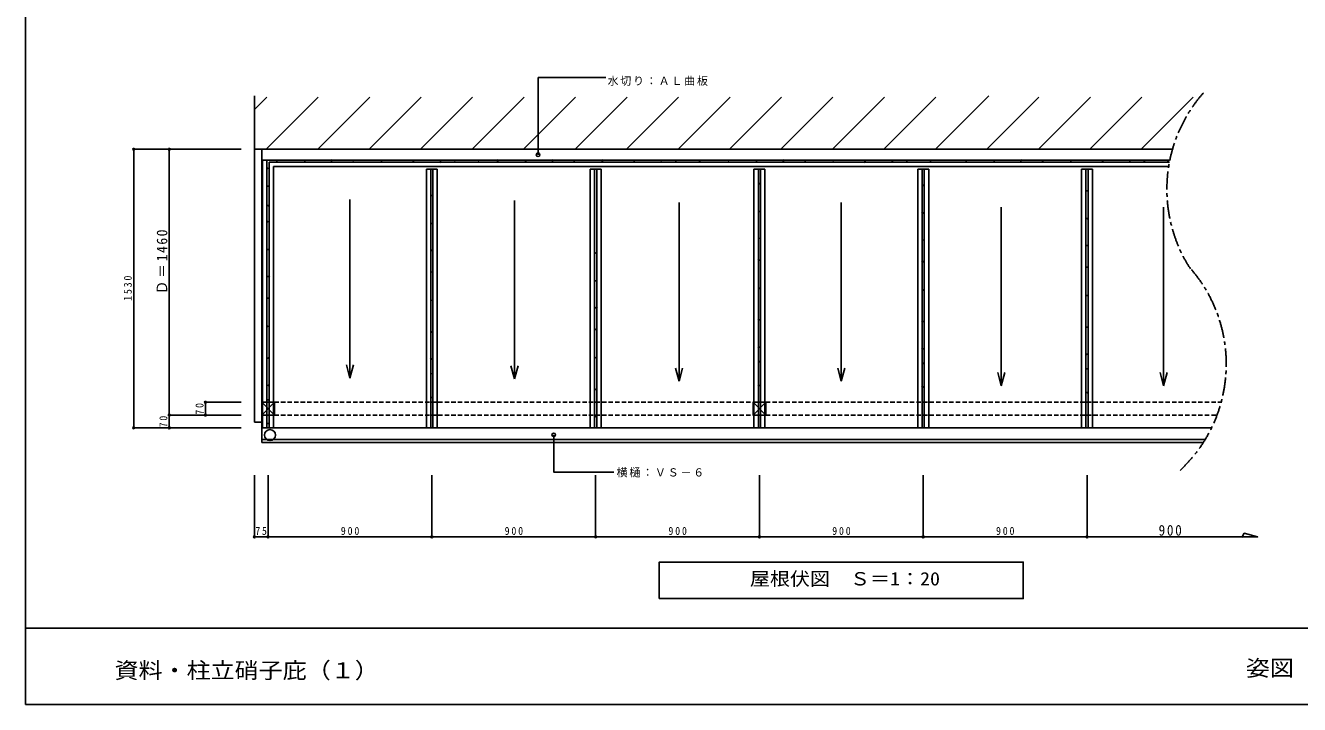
# Model space of a CAD drawing. Units: millimetres at full size, sheet at 1:20, with parts at other scales. Extents: x -5500 to 5727, y -3960 to 4020.
# Drawn here: x -5500 to 1500, y -3960 to -230 of the extents above; entities that cross this region are included whole.
import ezdxf
from ezdxf.enums import TextEntityAlignment as Align

# ---------------------------------------------------------------- set-up
doc = ezdxf.new("R2010")
doc.units = ezdxf.units.MM
doc.header["$LTSCALE"] = 20
doc.header["$PDMODE"] = 32
doc.header["$PDSIZE"] = 10
doc.linetypes.add('CHAIN1', pattern=[8, 5, -1, 1, -1])
doc.linetypes.add('DASHED1', pattern=[1.8, 1.2, -0.6])
for name, color, linetype in [('0-0', 134, 'Continuous'), ('1-0', 7, 'Continuous'), ('2-0', 7, 'Continuous')]:
    doc.layers.add(name, color=color, linetype=linetype)
doc.styles.add('ＭＳ ゴシック', font='')
doc.styles.get('ＭＳ ゴシック').set_extended_font_data('MS Gothic')

msp = doc.modelspace()

# ---------------------------------------------------------------- linework, layer by layer
at = {"layer": '0-0'}
for p, q in [((-5500, 4020), (-5500, -3960)), ((-5500, -3540), (5680, -3540)), ((-5500, -3960), (5680, -3960))]:
    msp.add_line(p, q, dxfattribs=at)
at = {"layer": '1-0'}
for p, q in [((-2683.25, -514.88), (-2683.25, -940.08)), ((-2683.25, -514.88), (-2310.7, -514.88)), ((-4242.09, -691.89), (-4174.57, -624.37)), ((-4177.31, -909.95), (-3891.42, -624.06)), ((-3894.47, -909.95), (-3608.58, -624.06)), ((-3611.62, -909.95), (-3325.74, -624.06)), ((-3328.78, -909.95), (-3042.89, -624.06)), ((-3045.94, -909.95), (-2760.05, -624.06)), ((-2763.09, -909.95), (-2477.21, -624.06)), ((-2480.25, -909.95), (-2194.36, -624.06)), ((-2197.41, -909.95), (-1911.52, -624.06)), ((-1914.57, -909.95), (-1628.68, -624.06)), ((-1631.72, -909.95), (-1345.84, -624.06)), ((-1348.88, -909.95), (-1062.99, -624.06)), ((-1066.04, -909.95), (-780.15, -624.06)), ((-783.2, -909.95), (-497.31, -624.06)), ((-500.35, -909.95), (-206.37, -615.96)), ((-217.51, -909.95), (68.38, -624.06)), ((65.33, -909.95), (351.22, -624.06)), ((348.18, -909.95), (634.06, -624.06)), ((631.02, -909.95), (916.91, -624.06)), ((-3717.09, -1185.34), (-3717.09, -2166.61)), ((-2813.02, -1190.61), (-2813.02, -2171.88)), ((-1908.84, -1203.17), (-1908.84, -2184.44)), ((-1017.21, -1203.17), (-1017.21, -2184.44)), ((-138.14, -1228.29), (-138.14, -2209.55)), ((753.49, -1228.29), (753.49, -2209.55)), ((-3717.09, -2166.61), (-3736.5, -2094.17)), ((-3717.09, -2166.61), (-3697.68, -2094.17)), ((-2813.02, -2171.88), (-2832.43, -2099.43)), ((-2813.02, -2171.88), (-2793.61, -2099.43)), ((-1908.84, -2184.44), (-1928.25, -2111.99)), ((-1908.84, -2184.44), (-1889.43, -2111.99)), ((-1017.21, -2184.44), (-1036.62, -2111.99)), ((-1017.21, -2184.44), (-997.8, -2111.99)), ((-138.14, -2209.55), (-157.55, -2137.11)), ((-138.14, -2209.55), (-118.73, -2137.11)), ((753.49, -2209.55), (734.08, -2137.11)), ((753.49, -2209.55), (772.9, -2137.11))]:
    msp.add_line(p, q, dxfattribs=at)
at = {"layer": '1-0', "color": 5}
for p, q in [((-4242.09, -615.73), (-4242.09, -2409.95)), ((-4202.09, -909.95), (-4202.09, -2519.95)), ((-4202.09, -969.95), (785.87, -969.95)), ((-4197.09, -969.95), (-4197.09, -2439.95)), ((-4173.09, -969.95), (-4173.09, -2439.95)), ((-4161.09, -979.95), (785.87, -979.95)), ((-4161.09, -979.95), (-4161.09, -2439.95)), ((-4137.09, -1003.95), (-4137.09, -2439.95)), ((-4137.09, -1003.95), (781.66, -1003.95)), ((-3297.09, -1018.95), (-3297.09, -2439.95)), ((-3297.09, -1018.95), (-3237.09, -1018.95)), ((-3273.09, -1018.95), (-3273.09, -2439.95)), ((-3261.09, -1018.95), (-3261.09, -2439.95)), ((-3237.09, -1018.95), (-3237.09, -2439.95)), ((-2397.09, -1018.95), (-2397.09, -2439.95)), ((-2397.09, -1018.95), (-2337.09, -1018.95)), ((-2373.09, -1018.95), (-2373.09, -2439.95)), ((-2361.09, -1018.95), (-2361.09, -2439.95)), ((-2337.09, -1018.95), (-2337.09, -2439.95)), ((-1497.09, -1018.95), (-1497.09, -2439.95)), ((-1497.09, -1018.95), (-1437.09, -1018.95)), ((-1473.09, -1018.95), (-1473.09, -2439.95)), ((-1461.09, -1018.95), (-1461.09, -2439.95)), ((-1437.09, -1018.95), (-1437.09, -2439.95)), ((-597.09, -1018.95), (-597.09, -2439.95)), ((-597.09, -1018.95), (-537.09, -1018.95)), ((-573.09, -1018.95), (-573.09, -2439.95)), ((-561.09, -1018.95), (-561.09, -2439.95)), ((-537.09, -1018.95), (-537.09, -2439.95)), ((302.91, -1018.95), (302.91, -2439.95)), ((302.91, -1018.95), (362.91, -1018.95)), ((326.91, -1018.95), (326.91, -2439.95)), ((338.91, -1018.95), (338.91, -2439.95)), ((362.91, -1018.95), (362.91, -2439.95)), ((-4202.09, -2299.95), (-4132.09, -2369.95)), ((-4132.09, -2299.95), (-4202.09, -2369.95)), ((-1502.09, -2299.95), (-1432.09, -2369.95)), ((-1432.09, -2299.95), (-1502.09, -2369.95)), ((-4242.09, -2409.95), (-4202.09, -2409.95)), ((-4202.09, -2439.95), (1017.02, -2439.95)), ((-4202.09, -2504.95), (981.56, -2504.95)), ((-4202.09, -2519.95), (972.22, -2519.95))]:
    msp.add_line(p, q, dxfattribs=at)
at = {"layer": '1-0', "color": 4}
for p, q in [((-4905.47, -2439.95), (-4905.47, -909.95)), ((-4905.47, -909.95), (-4315.53, -909.95)), ((-4709.89, -2369.95), (-4709.89, -909.95)), ((-4709.89, -909.95), (-4315.53, -909.95)), ((-4511.11, -2369.95), (-4511.11, -2299.95)), ((-4511.11, -2299.95), (-4315.53, -2299.95)), ((-4709.89, -2439.95), (-4709.89, -2369.95)), ((-4709.89, -2369.95), (-4315.53, -2369.95)), ((-4511.11, -2369.95), (-4315.53, -2369.95)), ((-4905.47, -2439.95), (-4315.53, -2439.95)), ((-4709.89, -2439.95), (-4315.53, -2439.95)), ((-4242.09, -3039.07), (-4242.09, -2700)), ((-4167.09, -3039.07), (-4167.09, -2700)), ((-3267.09, -3039.07), (-3267.09, -2700)), ((-2367.09, -3039.07), (-2367.09, -2700)), ((-1467.09, -3039.07), (-1467.09, -2700)), ((-567.09, -3039.07), (-567.09, -2700)), ((332.91, -3039.07), (332.91, -2700)), ((-4242.09, -3039.07), (-4167.09, -3039.07)), ((-4167.09, -3039.07), (-3267.09, -3039.07)), ((-3267.09, -3039.07), (-2367.09, -3039.07)), ((-2367.09, -3039.07), (-1467.09, -3039.07)), ((-1467.09, -3039.07), (-567.09, -3039.07)), ((-567.09, -3039.07), (332.91, -3039.07))]:
    msp.add_line(p, q, dxfattribs=at)
at = {"layer": '1-0', "color": 5, "linetype": 'DASHED1'}
for p, q in [((-4132.09, -2299.95), (1069.64, -2299.95)), ((-4132.09, -2369.95), (1047.07, -2369.95))]:
    msp.add_line(p, q, dxfattribs=at)
at = {"layer": '1-0', "color": 5}
for points in [[(-4202.09, -2369.95), (-4132.09, -2369.95), (-4132.09, -2299.95), (-4202.09, -2299.95)], [(-1502.09, -2369.95), (-1432.09, -2369.95), (-1432.09, -2299.95), (-1502.09, -2299.95)]]:
    msp.add_lwpolyline(points, close=True, dxfattribs=at)
at = {"layer": '1-0'}
msp.add_lwpolyline([(-2597.33, -2478.59), (-2597.33, -2683.65), (-2266.36, -2683.65)], dxfattribs=at)
at = {"layer": '1-0', "color": 4}
msp.add_lwpolyline([(332.91, -3039.07), (1269.85, -3039.07), (1197.17, -3019.6), (1184.38, -3041.76)], dxfattribs=at)
at = {"layer": '1-0'}
for centre, radius in [((-4905.47, -909.95), 5), ((-4709.89, -909.95), 5), ((-2683.25, -940.08), 10), ((-4511.11, -2299.95), 5), ((-4709.89, -2369.95), 5), ((-4511.11, -2369.95), 5), ((-4905.47, -2439.95), 5), ((-4709.89, -2439.95), 5), ((-4156.55, -2479.77), 30), ((-2597.33, -2478.59), 10), ((-4242.09, -3039.07), 5), ((-4167.09, -3039.07), 5), ((-3267.09, -3039.07), 5), ((-2367.09, -3039.07), 5), ((-1467.09, -3039.07), 5), ((-567.09, -3039.07), 5), ((332.91, -3039.07), 5)]:
    msp.add_circle(centre, radius, dxfattribs=at)
at = {"layer": '1-0', "linetype": 'CHAIN1'}
for centre, start, end in [((1571.64, -1130.19), 138.53391, 213.1202), ((297.75, -2089.74), 313.09928, 40.61946)]:
    msp.add_arc(centre, 800, start, end, dxfattribs=at)
at = {"layer": '1-0'}
for centre, start, end in [((-4125.31, -974.55), 302.00538, 57.99462), ((-3972.04, -974.72), 302.00538, 57.99462), ((-3824.42, -972.83), 302.00538, 57.99462), ((-3705.19, -974.72), 302.00538, 57.99462), ((-3549.99, -974.72), 302.00538, 57.99462), ((-3375.87, -976.62), 302.00538, 57.99462), ((-3226.36, -976.62), 302.00538, 57.99462), ((-3146.87, -974.72), 302.00538, 57.99462), ((-3016.28, -974.72), 302.00538, 57.99462), ((-2911.39, -973.03), 302.00538, 57.99462), ((-2758.12, -973.21), 302.00538, 57.99462), ((-2610.5, -971.32), 302.00538, 57.99462), ((-2491.27, -973.21), 302.00538, 57.99462), ((-2336.08, -973.21), 302.00538, 57.99462), ((-2161.96, -975.1), 302.00538, 57.99462), ((-2012.44, -975.1), 302.00538, 57.99462), ((-1932.95, -973.21), 302.00538, 57.99462), ((-1802.36, -973.21), 302.00538, 57.99462), ((-1642.66, -975.4), 302.00538, 57.99462), ((-1489.4, -975.58), 302.00538, 57.99462), ((-1341.78, -973.69), 302.00538, 57.99462), ((-1222.54, -975.58), 302.00538, 57.99462), ((-1067.35, -975.58), 302.00538, 57.99462), ((-893.23, -977.47), 302.00538, 57.99462), ((-743.72, -977.47), 302.00538, 57.99462), ((-664.23, -975.58), 302.00538, 57.99462), ((-533.64, -975.58), 302.00538, 57.99462), ((-337.55, -974.2), 302.00538, 57.99462), ((-184.29, -974.38), 302.00538, 57.99462), ((-36.67, -972.49), 302.00538, 57.99462), ((82.57, -974.38), 302.00538, 57.99462), ((237.76, -974.38), 302.00538, 57.99462), ((411.88, -976.27), 302.00538, 57.99462), ((561.39, -976.27), 302.00538, 57.99462), ((640.88, -974.38), 302.00538, 57.99462), ((771.47, -974.38), 302.00538, 57.99462), ((-4166.92, -1008.55), 212.00538, 327.99462), ((-4167.66, -1106.04), 212.00538, 327.99462), ((-1467.95, -1092.1), 212.00538, 327.99462), ((-569.09, -1101.15), 212.00538, 327.99462), ((-3267.08, -1157.47), 212.00538, 327.99462), ((332.79, -1131.32), 212.00538, 327.99462), ((-4167.66, -1213.2), 212.00538, 327.99462), ((-1468.13, -1245.37), 212.00538, 327.99462), ((-569.26, -1254.42), 212.00538, 327.99462), ((-4166.92, -1301.02), 212.00538, 327.99462), ((-3267.26, -1310.73), 212.00538, 327.99462), ((332.62, -1284.58), 212.00538, 327.99462), ((-1466.23, -1392.99), 212.00538, 327.99462), ((-4167.09, -1454.28), 212.00538, 327.99462), ((-3265.37, -1458.35), 212.00538, 327.99462), ((-567.37, -1402.04), 212.00538, 327.99462), ((334.51, -1432.2), 212.00538, 327.99462), ((-2365.81, -1473.17), 212.00538, 327.99462), ((-1468.13, -1512.22), 212.00538, 327.99462), ((-569.26, -1521.27), 212.00538, 327.99462), ((-4165.2, -1601.9), 212.00538, 327.99462), ((-3267.26, -1577.59), 212.00538, 327.99462), ((332.62, -1551.44), 212.00538, 327.99462), ((-2365.98, -1626.43), 212.00538, 327.99462), ((-1468.13, -1667.42), 212.00538, 327.99462), ((-4167.09, -1721.14), 212.00538, 327.99462), ((-3267.26, -1732.78), 212.00538, 327.99462), ((-569.26, -1676.46), 212.00538, 327.99462), ((332.62, -1706.63), 212.00538, 327.99462), ((-2364.09, -1774.05), 212.00538, 327.99462), ((-4167.09, -1876.33), 212.00538, 327.99462), ((-1470.02, -1841.53), 212.00538, 327.99462), ((-571.16, -1850.58), 212.00538, 327.99462), ((330.72, -1880.75), 212.00538, 327.99462), ((-3269.15, -1906.9), 212.00538, 327.99462), ((-2365.98, -1893.29), 212.00538, 327.99462), ((-1470.02, -1991.05), 212.00538, 327.99462), ((-571.16, -2000.1), 212.00538, 327.99462), ((-4168.99, -2050.45), 212.00538, 327.99462), ((-3269.15, -2056.41), 212.00538, 327.99462), ((-2365.98, -2048.48), 212.00538, 327.99462), ((-1468.13, -2070.54), 212.00538, 327.99462), ((-569.26, -2079.59), 212.00538, 327.99462), ((330.72, -2030.26), 212.00538, 327.99462), ((-3267.26, -2135.9), 212.00538, 327.99462), ((332.62, -2109.75), 212.00538, 327.99462), ((-4168.99, -2199.96), 212.00538, 327.99462), ((-2367.88, -2222.6), 212.00538, 327.99462), ((-1468.13, -2201.13), 212.00538, 327.99462), ((-569.26, -2210.18), 212.00538, 327.99462), ((-4167.09, -2279.45), 212.00538, 327.99462), ((-3267.26, -2266.49), 212.00538, 327.99462), ((332.62, -2240.34), 212.00538, 327.99462), ((-2367.88, -2372.11), 212.00538, 327.99462), ((-4167.09, -2410.04), 212.00538, 327.99462)]:
    msp.add_arc(centre, 7.02, start, end, dxfattribs=at)
at = {"layer": '1-0', "color": 4}
for p in [(-4905.47, -909.95), (-4709.89, -909.95), (-4511.11, -2299.95), (-4709.89, -2369.95), (-4511.11, -2369.95), (-4905.47, -2439.95), (-4709.89, -2439.95), (-4242.09, -3039.07), (-4167.09, -3039.07), (-3267.09, -3039.07), (-2367.09, -3039.07), (-1467.09, -3039.07), (-567.09, -3039.07), (332.91, -3039.07)]:
    msp.add_point(p, dxfattribs=at)
at = {"layer": '2-0', "color": 5}
for p, q in [((-4242.09, -909.95), (-1340.39, -909.95)), ((-1340.39, -909.95), (802.55, -909.95))]:
    msp.add_line(p, q, dxfattribs=at)
at = {"layer": '2-0'}
msp.add_lwpolyline([(-2017.21, -3377.67), (-17.21, -3377.67), (-17.21, -3177.67), (-2017.21, -3177.67)], close=True, dxfattribs=at)

# ---------------------------------------------------------------- texts
at = {"layer": '1-0', "color": 3, "style": 'ＭＳ ゴシック', "width": 1.1}
msp.add_text('屋根伏図\u3000Ｓ＝1：20', height=73.31, dxfattribs=at).set_placement((-1519.53, -3327.91), align=Align.BOTTOM_LEFT)
at = {"layer": '1-0', "attachment_point": 7, "style": 'ＭＳ ゴシック'}
for s, insert, char_height in [('\\T1.17;水切り：ＡＬ曲板', (-2301.59, -561.6), 43.99), ('\\T1.17;横樋：ＶＳ－６', (-2251.97, -2712.43), 43.99), ('\\T1.36;\\W0.9;75', (-4237.09, -3029.07), 43.99), ('\\T1.38;\\W0.9;900', (-3767.09, -3029.07), 43.99), ('\\T1.38;\\W0.9;900', (-2867.09, -3029.07), 43.99), ('\\T1.38;\\W0.9;900', (-1967.09, -3029.07), 43.99), ('\\T1.38;\\W0.9;900', (-1067.09, -3029.07), 43.99), ('\\T1.38;\\W0.9;900', (-167.09, -3029.07), 43.99), ('\\T1.27;\\W0.9;900', (726.27, -3033.07), 58.65)]:
    msp.add_mtext(s, dxfattribs=dict(at, insert=insert, char_height=char_height))
at = {"layer": '1-0', "attachment_point": 7, "rotation": 90, "style": 'ＭＳ ゴシック'}
for s, insert, char_height in [('\\T1.2;\\W0.95;Ｄ＝1460', (-4719.89, -1707.45), 58.65), ('\\T1.38;\\W0.9;1530', (-4915.47, -1742.45), 43.99), ('\\T1.36;\\W0.9;70', (-4521.11, -2367.45), 43.99), ('\\T1.36;\\W0.9;70', (-4719.89, -2437.45), 43.99)]:
    msp.add_mtext(s, dxfattribs=dict(at, insert=insert, char_height=char_height))
at = {"layer": '2-0', "color": 3, "style": 'ＭＳ ゴシック', "width": 1.1}
for s, p in [('姿図\u3000\u3000', (1205.58, -3830.23)), ('資料・柱立硝子庇（１）', (-5010.7, -3842.79))]:
    msp.add_text(s, height=87.98, dxfattribs=at).set_placement(p, align=Align.BOTTOM_LEFT)

doc.saveas('drawing.dxf')
